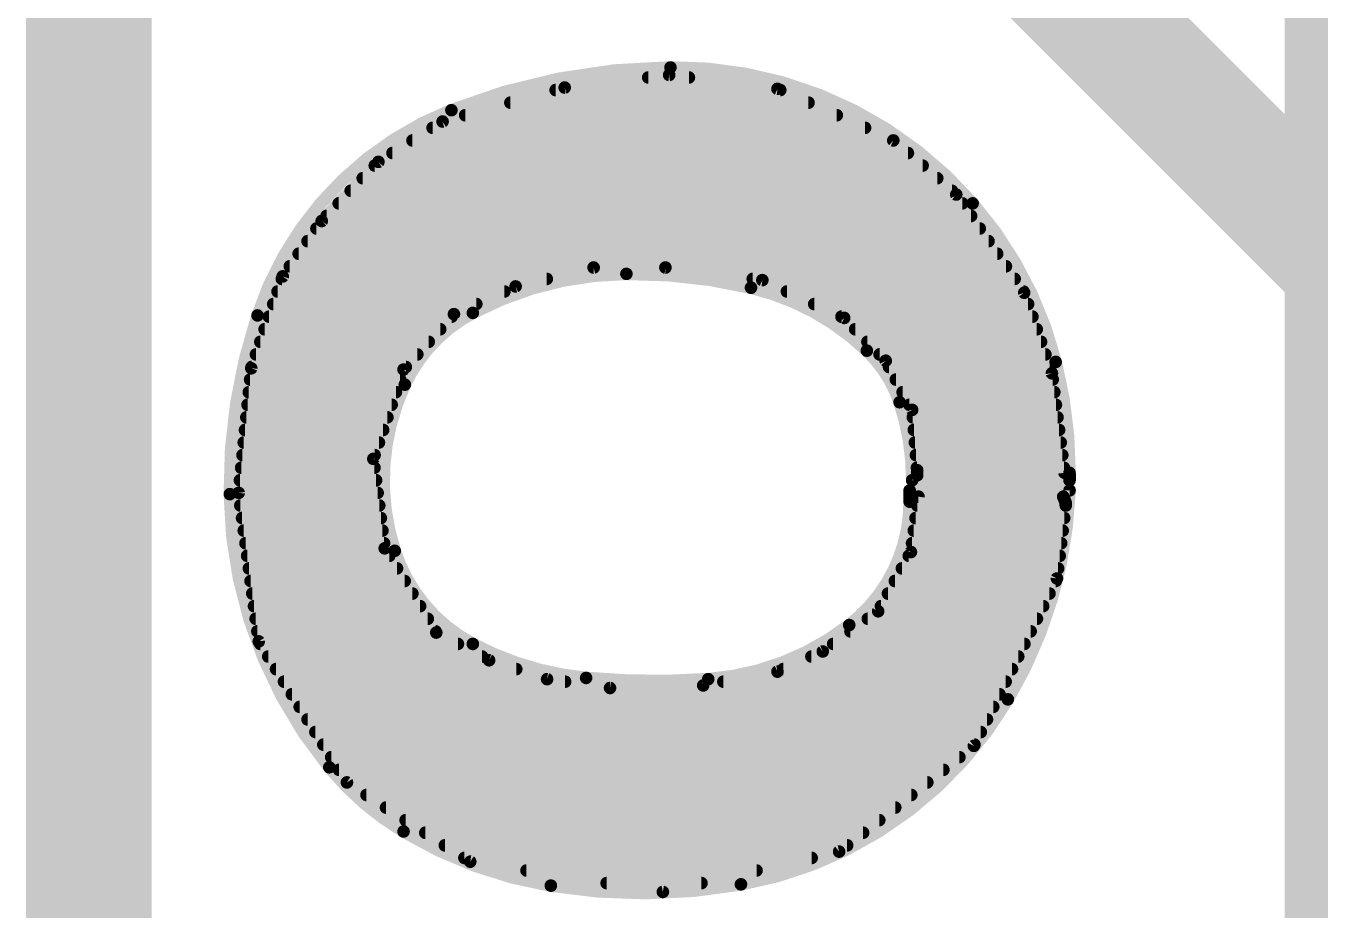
# Model space of a CAD drawing. Extents: x 0 to 108, y -13 to 32.
# Drawn here: x 13.843 to 16.454, y 20.418 to 22.202 of the extents above; entities that cross this region are included whole.
import ezdxf

# ---------------------------------------------------------------- set-up
doc = ezdxf.new("R2010")
doc.units = 0
for name, color, linetype in [('1', 12, 'CONTINUOUS'), ('16', 132, 'CONTINUOUS'), ('22', 40, 'CONTINUOUS')]:
    doc.layers.add(name, color=color, linetype=linetype)

msp = doc.modelspace()

# ---------------------------------------------------------------- linework, layer by layer
at = {"layer": '1', "const_width": 0.254}
msp.add_lwpolyline([(15.494, 22.733), (17.907, 20.32)], dxfattribs=at)
at = {"layer": '16', "const_width": 0.254}
for points in [[(13.97, 14.859), (13.97, 29.21)], [(16.51, 14.732), (16.51, 29.21)]]:
    msp.add_lwpolyline(points, dxfattribs=at)
at = {"layer": '22'}
for points, const_width in [([(15.1435, 22.1183, 0.092), (14.7015, 22.032)], 0.0254), ([(15.7531, 21.844, 0.2195), (15.1435, 22.1183)], 0.0254), ([(15.1434, 22.1246, 1), (15.1436, 22.112)], 0.0127), ([(15.1436, 22.112, 1), (15.1434, 22.1246)], 0.0127), ([(15.0986, 22.1044, 1), (15.0986, 22.0917)], 0.0127), ([(15.1417, 22.1094, 1), (15.1401, 22.0968)], 0.0127), ([(15.1417, 22.0968, 1), (15.1401, 22.1094)], 0.0127), ([(15.1807, 22.0917, 1), (15.1807, 22.1044)], 0.0127), ([(14.9118, 22.079, 1), (14.9118, 22.0663)], 0.0127), ([(14.9293, 22.084, 1), (14.9309, 22.0714)], 0.0127), ([(14.9318, 22.0716, 1), (14.9284, 22.0838)], 0.0127), ([(15.362, 22.0809, 1), (15.3568, 22.0693)], 0.0127), ([(15.3586, 22.0688, 1), (15.3602, 22.0814)], 0.0127), ([(15.365, 22.0663, 1), (15.365, 22.079)], 0.0127), ([(14.7015, 22.032, 0.2224), (14.3104, 21.6179)], 0.0254), ([(14.6992, 22.0379, 1), (14.7038, 22.0261)], 0.0127), ([(14.7038, 22.0261, 1), (14.6992, 22.0379)], 0.0127), ([(14.8206, 22.0536, 1), (14.8206, 22.0408)], 0.0127), ([(15.422, 22.0408, 1), (15.422, 22.0536)], 0.0127), ([(14.682, 22.0152, 1), (14.6854, 22.003)], 0.0127), ([(14.6871, 22.0037, 1), (14.6803, 22.0145)], 0.0127), ([(14.7293, 22.0282, 1), (14.7293, 22.0155)], 0.0127), ([(15.4791, 22.0155, 1), (15.4791, 22.0282)], 0.0127), ([(14.6635, 22.0028, 1), (14.6635, 21.9901)], 0.0127), ([(15.5361, 21.9901, 1), (15.5361, 22.0028)], 0.0127), ([(14.623, 21.9774, 1), (14.623, 21.9646)], 0.0127), ([(15.5972, 21.9758, 1), (15.589, 21.9662)], 0.0127), ([(15.5905, 21.9652, 1), (15.5957, 21.9768)], 0.0127), ([(15.5931, 21.9646, 1), (15.5931, 21.9774)], 0.0127), ([(14.5508, 21.9332, 1), (14.5576, 21.9224)], 0.0127), ([(14.5588, 21.9234, 1), (14.5496, 21.9322)], 0.0127), ([(14.5826, 21.952, 1), (14.5826, 21.9393)], 0.0127), ([(15.6226, 21.9393, 1), (15.6226, 21.952)], 0.0127), ([(14.5469, 21.9266, 1), (14.5469, 21.9139)], 0.0127), ([(15.6522, 21.9139, 1), (15.6522, 21.9266)], 0.0127), ([(14.5226, 21.9012, 1), (14.5226, 21.8884)], 0.0127), ([(15.6817, 21.8884, 1), (15.6817, 21.9012)], 0.0127), ([(14.474, 21.8504, 1), (14.474, 21.8377)], 0.0127), ([(14.4983, 21.8758, 1), (14.4983, 21.8631)], 0.0127), ([(15.7113, 21.8631, 1), (15.7113, 21.8758)], 0.0127), ([(15.7253, 21.8654, 1), (15.7149, 21.8582)], 0.0127), ([(15.716, 21.857, 1), (15.7242, 21.8666)], 0.0127), ([(15.7324, 21.8377, 1), (15.7324, 21.8504)], 0.0127), ([(15.9207, 21.524, 0.1172), (15.7531, 21.844)], 0.0254), ([(15.7579, 21.8482, 1), (15.7483, 21.8398)], 0.0127), ([(14.4497, 21.825, 1), (14.4497, 21.8122)], 0.0127), ([(15.7483, 21.8398, 1), (15.7579, 21.8482)], 0.0127), ([(15.75, 21.8122, 1), (15.75, 21.825)], 0.0127), ([(14.4292, 21.7996, 1), (14.4292, 21.7869)], 0.0127), ([(14.4353, 21.8128, 1), (14.4445, 21.804)], 0.0127), ([(14.4451, 21.8047, 1), (14.4347, 21.8121)], 0.0127), ([(15.7676, 21.7869, 1), (15.7676, 21.7996)], 0.0127), ([(14.4113, 21.7742, 1), (14.4113, 21.7614)], 0.0127), ([(15.7852, 21.7614, 1), (15.7852, 21.7742)], 0.0127), ([(14.3934, 21.7488, 1), (14.3934, 21.736)], 0.0127), ([(15.8027, 21.736, 1), (15.8027, 21.7488)], 0.0127), ([(14.3755, 21.7234, 1), (14.3755, 21.7107)], 0.0127), ([(14.9885, 21.7209, 1), (14.9885, 21.7081)], 0.0127), ([(14.99, 21.7083, 1), (14.987, 21.7207)], 0.0127), ([(15.1341, 21.7208, 1), (15.1325, 21.7082)], 0.0127), ([(15.1333, 21.7081, 1), (15.1333, 21.7209)], 0.0127), ([(15.8203, 21.7107, 1), (15.8203, 21.7234)], 0.0127), ([(14.3595, 21.698, 1), (14.3595, 21.6852)], 0.0127), ([(14.356, 21.7004, 1), (14.3664, 21.693)], 0.0127), ([(14.3672, 21.6946, 1), (14.3552, 21.6988)], 0.0127), ([(15.0546, 21.7018, 0.1204), (14.7447, 21.623)], 0.0254), ([(14.8939, 21.6852, 1), (14.8939, 21.698)], 0.0127), ([(15.306, 21.6738, 0.0602), (15.0546, 21.7018)], 0.0254), ([(15.0545, 21.7081, 1), (15.0547, 21.6955)], 0.0127), ([(15.0547, 21.6955, 1), (15.0545, 21.7081)], 0.0127), ([(15.3096, 21.698, 1), (15.3096, 21.6852)], 0.0127), ([(15.3316, 21.6949, 1), (15.3262, 21.6833)], 0.0127), ([(15.3281, 21.6828, 1), (15.3297, 21.6954)], 0.0127), ([(15.8379, 21.6852, 1), (15.8379, 21.698)], 0.0127), ([(14.3508, 21.6726, 1), (14.3508, 21.6598)], 0.0127), ([(14.8084, 21.6598, 1), (14.8084, 21.6726)], 0.0127), ([(14.8296, 21.6826, 1), (14.8326, 21.6702)], 0.0127), ([(14.8337, 21.6706, 1), (14.8285, 21.6822)], 0.0127), ([(15.5397, 21.5468, 0.1342), (15.306, 21.6738)], 0.0254), ([(15.3075, 21.68, 1), (15.3045, 21.6676)], 0.0127), ([(15.3045, 21.6676, 1), (15.3075, 21.68)], 0.0127), ([(15.3785, 21.6726, 1), (15.3785, 21.6598)], 0.0127), ([(15.8632, 21.6658, 1), (15.8512, 21.6616)], 0.0127), ([(15.852, 21.6601, 1), (15.8624, 21.6673)], 0.0127), ([(15.8555, 21.6598, 1), (15.8555, 21.6726)], 0.0127), ([(14.3421, 21.6472, 1), (14.3421, 21.6345)], 0.0127), ([(14.7518, 21.6345, 1), (14.7518, 21.6472)], 0.0127), ([(15.4336, 21.6472, 1), (15.4336, 21.6345)], 0.0127), ([(15.8651, 21.6345, 1), (15.8651, 21.6472)], 0.0127), ([(14.3104, 21.6179, 0.083), (14.2545, 21.2573)], 0.0254), ([(14.3044, 21.6199, 1), (14.3164, 21.6159)], 0.0127), ([(14.3164, 21.6159, 1), (14.3044, 21.6199)], 0.0127), ([(14.3334, 21.6218, 1), (14.3334, 21.609)], 0.0127), ([(14.7447, 21.623, 0.1633), (14.6075, 21.4782)], 0.0254), ([(14.704, 21.6263, 1), (14.7092, 21.6147)], 0.0127), ([(14.7113, 21.6162, 1), (14.7019, 21.6248)], 0.0127), ([(14.702, 21.609, 1), (14.702, 21.6218)], 0.0127), ([(14.7417, 21.6286, 1), (14.7477, 21.6174)], 0.0127), ([(14.7477, 21.6174, 1), (14.7417, 21.6286)], 0.0127), ([(15.4886, 21.6218, 1), (15.4886, 21.609)], 0.0127), ([(15.4986, 21.6173, 1), (15.4894, 21.6085)], 0.0127), ([(15.4913, 21.6071, 1), (15.4967, 21.6187)], 0.0127), ([(15.8738, 21.609, 1), (15.8738, 21.6218)], 0.0127), ([(14.3247, 21.5964, 1), (14.3247, 21.5836)], 0.0127), ([(14.6789, 21.5836, 1), (14.6789, 21.5964)], 0.0127), ([(15.5162, 21.5964, 1), (15.5162, 21.5836)], 0.0127), ([(15.8825, 21.5836, 1), (15.8825, 21.5964)], 0.0127), ([(14.316, 21.571, 1), (14.316, 21.5583)], 0.0127), ([(14.6558, 21.5583, 1), (14.6558, 21.571)], 0.0127), ([(15.5408, 21.571, 1), (15.5408, 21.5583)], 0.0127), ([(15.8913, 21.5583, 1), (15.8913, 21.571)], 0.0127), ([(14.3073, 21.5456, 1), (14.3073, 21.5328)], 0.0127), ([(14.6327, 21.5328, 1), (14.6327, 21.5456)], 0.0127), ([(15.6058, 21.4427, 0.1209), (15.5397, 21.5468)], 0.0254), ([(15.5441, 21.5514, 1), (15.5353, 21.5422)], 0.0127), ([(15.5353, 21.5422, 1), (15.5441, 21.5514)], 0.0127), ([(15.5655, 21.5456, 1), (15.5655, 21.5328)], 0.0127), ([(15.9, 21.5328, 1), (15.9, 21.5456)], 0.0127), ([(14.2917, 21.5134, 1), (14.3037, 21.5092)], 0.0127), ([(14.304, 21.5107, 1), (14.2914, 21.5119)], 0.0127), ([(14.2986, 21.5202, 1), (14.2986, 21.5074)], 0.0127), ([(14.6003, 21.513, 1), (14.6097, 21.5044)], 0.0127), ([(14.611, 21.5067, 1), (14.599, 21.5107)], 0.0127), ([(14.6096, 21.5074, 1), (14.6096, 21.5202)], 0.0127), ([(15.5834, 21.5295, 1), (15.5722, 21.5235)], 0.0127), ([(15.5732, 21.5221, 1), (15.5824, 21.5309)], 0.0127), ([(15.5846, 21.5202, 1), (15.5846, 21.5074)], 0.0127), ([(15.9087, 21.5074, 1), (15.9087, 21.5202)], 0.0127), ([(15.9269, 21.5256, 1), (15.9145, 21.5224)], 0.0127), ([(15.9487, 21.3004, 0.0624), (15.9207, 21.524)], 0.0254), ([(15.9145, 21.5224, 1), (15.9269, 21.5256)], 0.0127), ([(14.2954, 21.4948, 1), (14.2954, 21.4821)], 0.0127), ([(14.6075, 21.4782, 0.1897), (14.5872, 21.143)], 0.0254), ([(14.5981, 21.4821, 1), (14.5981, 21.4948)], 0.0127), ([(14.6133, 21.4755, 1), (14.6017, 21.4809)], 0.0127), ([(15.5983, 21.4948, 1), (15.5983, 21.4821)], 0.0127), ([(15.9194, 21.5019, 1), (15.9068, 21.5003)], 0.0127), ([(15.9071, 21.499, 1), (15.9191, 21.5032)], 0.0127), ([(15.9147, 21.4821, 1), (15.9147, 21.4948)], 0.0127), ([(14.2928, 21.4694, 1), (14.2928, 21.4566)], 0.0127), ([(14.5895, 21.4566, 1), (14.5895, 21.4694)], 0.0127), ([(14.6017, 21.4809, 1), (14.6133, 21.4755)], 0.0127), ([(15.612, 21.4694, 1), (15.612, 21.4566)], 0.0127), ([(15.9179, 21.4566, 1), (15.9179, 21.4694)], 0.0127), ([(14.2903, 21.444, 1), (14.2903, 21.4312)], 0.0127), ([(14.5809, 21.4312, 1), (14.5809, 21.444)], 0.0127), ([(15.6312, 21.2852, 0.0828), (15.6058, 21.4427)], 0.0254), ([(15.6118, 21.4447, 1), (15.5998, 21.4407)], 0.0127), ([(15.5998, 21.4407, 1), (15.6118, 21.4447)], 0.0127), ([(15.6257, 21.444, 1), (15.6257, 21.4312)], 0.0127), ([(15.6375, 21.4279, 1), (15.6249, 21.4269)], 0.0127), ([(15.9211, 21.4312, 1), (15.9211, 21.444)], 0.0127), ([(14.2877, 21.4186, 1), (14.2877, 21.4059)], 0.0127), ([(14.5724, 21.4059, 1), (14.5724, 21.4186)], 0.0127), ([(15.6256, 21.4244, 1), (15.6368, 21.4304)], 0.0127), ([(15.6325, 21.4186, 1), (15.6325, 21.4059)], 0.0127), ([(15.9244, 21.4059, 1), (15.9244, 21.4186)], 0.0127), ([(14.2851, 21.3932, 1), (14.2851, 21.3804)], 0.0127), ([(14.5638, 21.3804, 1), (14.5638, 21.3932)], 0.0127), ([(15.6346, 21.3932, 1), (15.6346, 21.3804)], 0.0127), ([(15.9276, 21.3804, 1), (15.9276, 21.3932)], 0.0127), ([(14.2826, 21.3678, 1), (14.2826, 21.355)], 0.0127), ([(14.5552, 21.355, 1), (14.5552, 21.3678)], 0.0127), ([(15.6367, 21.3678, 1), (15.6367, 21.355)], 0.0127), ([(15.9308, 21.355, 1), (15.9308, 21.3678)], 0.0127), ([(14.28, 21.3424, 1), (14.28, 21.3297)], 0.0127), ([(14.5503, 21.3292, 1), (14.5377, 21.3276)], 0.0127), ([(14.538, 21.3304, 1), (14.55, 21.3264)], 0.0127), ([(14.5466, 21.3297, 1), (14.5466, 21.3424)], 0.0127), ([(15.6388, 21.3424, 1), (15.6388, 21.3297)], 0.0127), ([(15.934, 21.3297, 1), (15.934, 21.3424)], 0.0127), ([(14.2774, 21.317, 1), (14.2774, 21.3042)], 0.0127), ([(14.5463, 21.3042, 1), (14.5463, 21.317)], 0.0127), ([(15.6409, 21.317, 1), (15.6409, 21.3042)], 0.0127), ([(15.6477, 21.3055, 1), (15.635, 21.3055)], 0.0127), ([(15.6412, 21.3017, 1), (15.6414, 21.2891)], 0.0127), ([(15.635, 21.305, 1), (15.6476, 21.306)], 0.0127), ([(15.9372, 21.3042, 1), (15.9372, 21.317)], 0.0127), ([(15.9386, 21.2941, 1), (15.9384, 21.3067)], 0.0127), ([(15.955, 21.3004, 1), (15.9424, 21.3004)], 0.0127), ([(14.2749, 21.2916, 1), (14.2749, 21.2788)], 0.0127), ([(14.5495, 21.2788, 1), (14.5495, 21.2916)], 0.0127), ([(15.6312, 21.2916, 1), (15.6312, 21.2788)], 0.0127), ([(15.6249, 21.2852, 1), (15.6375, 21.2852)], 0.0127), ([(15.635, 21.2954, 1), (15.6477, 21.2954)], 0.0127), ([(15.9322, 21.2996, 1), (15.9448, 21.3012)], 0.0127), ([(15.9424, 21.3004, 1), (15.955, 21.3004)], 0.0127), ([(15.9424, 21.2852, 1), (15.955, 21.2852)], 0.0127), ([(15.9487, 21.2788, 1), (15.9487, 21.2916)], 0.0127), ([(14.2545, 21.2573, 0.1703), (14.4551, 20.7061)], 0.0254), ([(14.2608, 21.2574, 1), (14.2482, 21.2572)], 0.0127), ([(14.2482, 21.2572, 1), (14.2608, 21.2574)], 0.0127), ([(14.2723, 21.2662, 1), (14.2723, 21.2535)], 0.0127), ([(14.2786, 21.2607, 1), (14.266, 21.2589)], 0.0127), ([(14.266, 21.2604, 1), (14.2786, 21.2592)], 0.0127), ([(14.5527, 21.2535, 1), (14.5527, 21.2662)], 0.0127), ([(15.6261, 21.2713, 1), (15.6261, 21.2585)], 0.0127), ([(15.6325, 21.2649, 1), (15.6198, 21.2649)], 0.0127), ([(15.6439, 21.2586, 1), (15.6439, 21.2459)], 0.0127), ([(15.6502, 21.2513, 1), (15.6376, 21.2531)], 0.0127), ([(15.8242, 20.8432, 0.1246), (15.9487, 21.2649)], 0.0254), ([(15.9419, 21.2545, 1), (15.9301, 21.2499)], 0.0127), ([(15.936, 21.2459, 1), (15.936, 21.2586)], 0.0127), ([(15.955, 21.2647, 1), (15.9424, 21.2651)], 0.0127), ([(15.9487, 21.2585, 1), (15.9487, 21.2713)], 0.0127), ([(14.2757, 21.2408, 1), (14.2757, 21.228)], 0.0127), ([(14.5559, 21.228, 1), (14.5559, 21.2408)], 0.0127), ([(15.5042, 20.9931, 0.2316), (15.6261, 21.242)], 0.0254), ([(15.6198, 21.242, 1), (15.6325, 21.242)], 0.0127), ([(15.6324, 21.242, 1), (15.6198, 21.242)], 0.0127), ([(15.6415, 21.2408, 1), (15.6415, 21.228)], 0.0127), ([(15.9473, 21.2336, 1), (15.9347, 21.2352)], 0.0127), ([(15.9474, 21.2395, 1), (15.9347, 21.2395)], 0.0127), ([(15.9347, 21.2344, 1), (15.9474, 21.2344)], 0.0127), ([(15.9351, 21.2372, 1), (15.9469, 21.2418)], 0.0127), ([(15.941, 21.228, 1), (15.941, 21.2408)], 0.0127), ([(14.2792, 21.2154, 1), (14.2792, 21.2026)], 0.0127), ([(14.5592, 21.2026, 1), (14.5592, 21.2154)], 0.0127), ([(15.638, 21.2154, 1), (15.638, 21.2026)], 0.0127), ([(15.9379, 21.2026, 1), (15.9379, 21.2154)], 0.0127), ([(14.2826, 21.19, 1), (14.2826, 21.1773)], 0.0127), ([(14.5624, 21.1773, 1), (14.5624, 21.19)], 0.0127), ([(15.6345, 21.19, 1), (15.6345, 21.1773)], 0.0127), ([(15.9349, 21.1773, 1), (15.9349, 21.19)], 0.0127), ([(14.2861, 21.1646, 1), (14.2861, 21.1518)], 0.0127), ([(14.5723, 21.1513, 1), (14.5615, 21.1447)], 0.0127), ([(14.5606, 21.1472, 1), (14.5732, 21.1488)], 0.0127), ([(14.5656, 21.1518, 1), (14.5656, 21.1646)], 0.0127), ([(14.5872, 21.143, 0.1942), (14.7447, 20.955)], 0.0254), ([(14.5932, 21.145, 1), (14.5812, 21.141)], 0.0127), ([(14.5812, 21.141, 1), (14.5932, 21.145)], 0.0127), ([(15.6342, 21.1373, 1), (15.623, 21.1435)], 0.0127), ([(15.631, 21.1646, 1), (15.631, 21.1518)], 0.0127), ([(15.9318, 21.1518, 1), (15.9318, 21.1646)], 0.0127), ([(14.2895, 21.1392, 1), (14.2895, 21.1264)], 0.0127), ([(14.5762, 21.1264, 1), (14.5762, 21.1392)], 0.0127), ([(15.6244, 21.1392, 1), (15.6244, 21.1264)], 0.0127), ([(15.6223, 21.1413, 1), (15.6349, 21.1395)], 0.0127), ([(15.9288, 21.1264, 1), (15.9288, 21.1392)], 0.0127), ([(14.2929, 21.1138, 1), (14.2929, 21.1011)], 0.0127), ([(14.5918, 21.1011, 1), (14.5918, 21.1138)], 0.0127), ([(15.6104, 21.1138, 1), (15.6104, 21.1011)], 0.0127), ([(15.929, 21.0843, 1), (15.9176, 21.0899)], 0.0127), ([(15.9257, 21.1011, 1), (15.9257, 21.1138)], 0.0127), ([(14.2964, 21.0884, 1), (14.2964, 21.0756)], 0.0127), ([(14.6073, 21.0756, 1), (14.6073, 21.0884)], 0.0127), ([(15.5963, 21.0884, 1), (15.5963, 21.0756)], 0.0127), ([(15.917, 21.0879, 1), (15.9296, 21.0863)], 0.0127), ([(15.9208, 21.0756, 1), (15.9208, 21.0884)], 0.0127), ([(14.2998, 21.063, 1), (14.2998, 21.0502)], 0.0127), ([(14.6228, 21.0502, 1), (14.6228, 21.063)], 0.0127), ([(15.5823, 21.063, 1), (15.5823, 21.0502)], 0.0127), ([(15.9082, 21.0502, 1), (15.9082, 21.063)], 0.0127), ([(14.3033, 21.0376, 1), (14.3033, 21.0249)], 0.0127), ([(14.6384, 21.0249, 1), (14.6384, 21.0376)], 0.0127), ([(15.557, 21.0241, 1), (15.5682, 21.0179)], 0.0127), ([(15.5663, 21.0159, 1), (15.5589, 21.0261)], 0.0127), ([(15.5682, 21.0376, 1), (15.5682, 21.0249)], 0.0127), ([(15.8955, 21.0249, 1), (15.8955, 21.0376)], 0.0127), ([(14.3067, 21.0122, 1), (14.3067, 20.9994)], 0.0127), ([(14.6539, 20.9994, 1), (14.6539, 21.0122)], 0.0127), ([(15.2197, 20.8839, 0.1478), (15.5042, 20.9931)], 0.0254), ([(15.5003, 20.9981, 1), (15.5081, 20.9881)], 0.0127), ([(15.5081, 20.9881, 1), (15.5003, 20.9981)], 0.0127), ([(15.5417, 21.0122, 1), (15.5417, 20.9994)], 0.0127), ([(15.8829, 20.9994, 1), (15.8829, 21.0122)], 0.0127), ([(14.3101, 20.9868, 1), (14.3101, 20.974)], 0.0127), ([(14.3183, 20.9635, 1), (14.3075, 20.9567)], 0.0127), ([(14.6739, 20.9835, 1), (14.6681, 20.9723)], 0.0127), ([(14.6656, 20.9746, 1), (14.6764, 20.9812)], 0.0127), ([(14.6695, 20.974, 1), (14.6695, 20.9868)], 0.0127), ([(15.5067, 20.9868, 1), (15.5067, 20.974)], 0.0127), ([(15.8703, 20.974, 1), (15.8703, 20.9868)], 0.0127), ([(14.3066, 20.9592, 1), (14.3192, 20.961)], 0.0127), ([(14.3161, 20.9614, 1), (14.3161, 20.9487)], 0.0127), ([(14.332, 20.936, 1), (14.332, 20.9232)], 0.0127), ([(14.7147, 20.9487, 1), (14.7147, 20.9614)], 0.0127), ([(14.7447, 20.955, 0.0995), (14.9733, 20.8864)], 0.0254), ([(14.7477, 20.9606, 1), (14.7417, 20.9494)], 0.0127), ([(14.7417, 20.9494, 1), (14.7477, 20.9606)], 0.0127), ([(14.7632, 20.9232, 1), (14.7632, 20.936)], 0.0127), ([(15.4279, 20.936, 1), (15.4279, 20.9232)], 0.0127), ([(15.4471, 20.9449, 1), (15.4545, 20.9347)], 0.0127), ([(15.4534, 20.934, 1), (15.4482, 20.9456)], 0.0127), ([(15.4717, 20.9614, 1), (15.4717, 20.9487)], 0.0127), ([(15.8451, 20.9232, 1), (15.8451, 20.936)], 0.0127), ([(15.8577, 20.9487, 1), (15.8577, 20.9614)], 0.0127), ([(14.3478, 20.9106, 1), (14.3478, 20.8978)], 0.0127), ([(14.7797, 20.928, 1), (14.7757, 20.916)], 0.0127), ([(14.7748, 20.9164, 1), (14.7806, 20.9276)], 0.0127), ([(14.8323, 20.8978, 1), (14.8323, 20.9106)], 0.0127), ([(15.3709, 20.9106, 1), (15.3709, 20.8978)], 0.0127), ([(15.8325, 20.8978, 1), (15.8325, 20.9106)], 0.0127), ([(14.3637, 20.8852, 1), (14.3637, 20.8725)], 0.0127), ([(14.8955, 20.8902, 1), (14.8937, 20.8776)], 0.0127), ([(14.8926, 20.8779, 1), (14.8966, 20.8899)], 0.0127), ([(14.931, 20.8725, 1), (14.931, 20.8852)], 0.0127), ([(14.9733, 20.8864, 0.0416), (15.2197, 20.8839)], 0.0254), ([(14.9739, 20.8927, 1), (14.9727, 20.8801)], 0.0127), ([(14.9727, 20.8801, 1), (14.9739, 20.8927)], 0.0127), ([(15.2192, 20.8902, 1), (15.2202, 20.8776)], 0.0127), ([(15.2202, 20.8776, 1), (15.2192, 20.8902)], 0.0127), ([(15.2503, 20.8852, 1), (15.2503, 20.8725)], 0.0127), ([(15.3568, 20.9049, 1), (15.362, 20.8933)], 0.0127), ([(15.3606, 20.8929, 1), (15.3582, 20.9053)], 0.0127), ([(15.8199, 20.8725, 1), (15.8199, 20.8852)], 0.0127), ([(14.3796, 20.8598, 1), (14.3796, 20.847)], 0.0127), ([(15.0214, 20.8724, 1), (15.0218, 20.8598)], 0.0127), ([(15.0207, 20.8598, 1), (15.0225, 20.8724)], 0.0127), ([(15.2083, 20.8774, 1), (15.2107, 20.865)], 0.0127), ([(15.2097, 20.8649, 1), (15.2093, 20.8775)], 0.0127), ([(15.8073, 20.847, 1), (15.8073, 20.8598)], 0.0127), ([(14.3955, 20.8344, 1), (14.3955, 20.8216)], 0.0127), ([(15.2857, 20.4699, 0.2183), (15.8242, 20.8432)], 0.0254), ([(15.7947, 20.8216, 1), (15.7947, 20.8344)], 0.0127), ([(15.8187, 20.8464, 1), (15.8297, 20.84)], 0.0127), ([(15.8297, 20.84, 1), (15.8187, 20.8464)], 0.0127), ([(14.4113, 20.809, 1), (14.4113, 20.7963)], 0.0127), ([(15.7821, 20.7963, 1), (15.7821, 20.809)], 0.0127), ([(14.4272, 20.7836, 1), (14.4272, 20.7708)], 0.0127), ([(15.7695, 20.7708, 1), (15.7695, 20.7836)], 0.0127), ([(14.4431, 20.7582, 1), (14.4431, 20.7454)], 0.0127), ([(15.7595, 20.7443, 1), (15.7517, 20.7543)], 0.0127), ([(15.7568, 20.7454, 1), (15.7568, 20.7582)], 0.0127), ([(14.459, 20.7328, 1), (14.459, 20.7201)], 0.0127), ([(15.7264, 20.7201, 1), (15.7264, 20.7328)], 0.0127), ([(15.7499, 20.7521, 1), (15.7613, 20.7465)], 0.0127), ([(14.4551, 20.7061, 0.0859), (14.605, 20.5765)], 0.0254), ([(14.46, 20.7101, 1), (14.4502, 20.7021)], 0.0127), ([(14.4502, 20.7021, 1), (14.46, 20.7101)], 0.0127), ([(14.4748, 20.7074, 1), (14.4748, 20.6946)], 0.0127), ([(15.6941, 20.6946, 1), (15.6941, 20.7074)], 0.0127), ([(14.4907, 20.682, 1), (14.4907, 20.6692)], 0.0127), ([(14.4941, 20.6809, 1), (14.4873, 20.6703)], 0.0127), ([(14.4853, 20.6722, 1), (14.4961, 20.679)], 0.0127), ([(15.6617, 20.6692, 1), (15.6617, 20.682)], 0.0127), ([(14.5302, 20.6566, 1), (14.5302, 20.6439)], 0.0127), ([(15.6294, 20.6439, 1), (15.6294, 20.6566)], 0.0127), ([(14.5697, 20.6312, 1), (14.5697, 20.6184)], 0.0127), ([(15.597, 20.6184, 1), (15.597, 20.6312)], 0.0127), ([(14.6092, 20.6058, 1), (14.6092, 20.593)], 0.0127), ([(15.5647, 20.593, 1), (15.5647, 20.6058)], 0.0127), ([(14.605, 20.5765, 0.0949), (14.9022, 20.4673)], 0.0254), ([(14.6083, 20.5819, 1), (14.6017, 20.5711)], 0.0127), ([(14.6017, 20.5711, 1), (14.6083, 20.5819)], 0.0127), ([(14.6488, 20.5804, 1), (14.6488, 20.5677)], 0.0127), ([(15.5323, 20.5677, 1), (15.5323, 20.5804)], 0.0127), ([(14.6883, 20.555, 1), (14.6883, 20.5422)], 0.0127), ([(15.5, 20.5422, 1), (15.5, 20.555)], 0.0127), ([(14.7278, 20.5296, 1), (14.7278, 20.5168)], 0.0127), ([(14.7406, 20.5219, 1), (14.7386, 20.5093)], 0.0127), ([(14.7362, 20.5103, 1), (14.743, 20.5209)], 0.0127), ([(15.4283, 20.5168, 1), (15.4283, 20.5296)], 0.0127), ([(15.4799, 20.5409, 1), (15.4877, 20.5309)], 0.0127), ([(15.4852, 20.5297, 1), (15.4824, 20.5421)], 0.0127), ([(14.853, 20.5042, 1), (14.853, 20.4915)], 0.0127), ([(15.3172, 20.4915, 1), (15.3172, 20.5042)], 0.0127), ([(14.9022, 20.4673, 0.0851), (15.2857, 20.4699)], 0.0254), ([(14.9032, 20.4736, 1), (14.9012, 20.461)], 0.0127), ([(14.9012, 20.461, 1), (14.9032, 20.4736)], 0.0127), ([(15.0148, 20.4788, 1), (15.0148, 20.466)], 0.0127), ([(15.2061, 20.466, 1), (15.2061, 20.4788)], 0.0127), ([(15.2846, 20.4762, 1), (15.2868, 20.4636)], 0.0127), ([(15.2868, 20.4636, 1), (15.2846, 20.4762)], 0.0127), ([(15.1268, 20.4608, 1), (15.1296, 20.4484)], 0.0127), ([(15.1272, 20.4483, 1), (15.1292, 20.4609)], 0.0127)]:
    msp.add_lwpolyline(points, format="xyb", dxfattribs=dict(at, const_width=const_width))
at = {"layer": '22', "const_width": 0.0254}
for points in [[(15.1409, 22.1031), (14.9301, 22.0777)], [(15.0986, 22.098), (15.1807, 22.098)], [(15.3594, 22.0751), (15.1409, 22.1031)], [(14.9301, 22.0777), (14.6837, 22.0091)], [(14.9118, 22.0726), (15.365, 22.0726)], [(15.5931, 21.971), (15.3594, 22.0751)], [(14.8206, 22.0472), (15.422, 22.0472)], [(14.6837, 22.0091), (14.5542, 21.9278)], [(14.7293, 22.0218), (15.4791, 22.0218)], [(14.6635, 21.9964), (15.5361, 21.9964)], [(14.623, 21.971), (15.5931, 21.971)], [(15.7201, 21.8618), (15.5931, 21.971)], [(14.5542, 21.9278), (14.4399, 21.8084)], [(14.5826, 21.9456), (15.6226, 21.9456)], [(14.5469, 21.9202), (15.6522, 21.9202)], [(14.5226, 21.8948), (15.6817, 21.8948)], [(14.474, 21.844), (15.7324, 21.844)], [(14.4983, 21.8694), (15.7113, 21.8694)], [(15.8572, 21.6637), (15.7201, 21.8618)], [(14.4497, 21.8186), (15.75, 21.8186)], [(14.4399, 21.8084), (14.3612, 21.6967)], [(14.4292, 21.7932), (15.7676, 21.7932)], [(14.4113, 21.7678), (15.7852, 21.7678)], [(14.3934, 21.7424), (15.8027, 21.7424)], [(14.3755, 21.717), (15.8203, 21.717)], [(14.8311, 21.6764), (14.9885, 21.7145)], [(14.9885, 21.7145), (15.1333, 21.7145)], [(15.1333, 21.7145), (15.3289, 21.6891)], [(14.3612, 21.6967), (14.2977, 21.5113)], [(14.3595, 21.6916), (14.8939, 21.6916)], [(15.3096, 21.6916), (15.8379, 21.6916)], [(15.3289, 21.6891), (15.494, 21.6129)], [(14.3508, 21.6662), (14.8084, 21.6662)], [(14.7066, 21.6205), (14.8311, 21.6764)], [(15.3785, 21.6662), (15.8555, 21.6662)], [(15.9131, 21.5011), (15.8572, 21.6637)], [(14.3421, 21.6408), (14.7518, 21.6408)], [(15.4336, 21.6408), (15.8651, 21.6408)], [(14.3334, 21.6154), (14.702, 21.6154)], [(14.605, 21.5087), (14.7066, 21.6205)], [(15.4886, 21.6154), (15.8738, 21.6154)], [(15.494, 21.6129), (15.5778, 21.5265)], [(14.3247, 21.59), (14.6789, 21.59)], [(15.5162, 21.59), (15.8825, 21.59)], [(14.316, 21.5646), (14.6558, 21.5646)], [(15.5408, 21.5646), (15.8913, 21.5646)], [(14.3073, 21.5392), (14.6327, 21.5392)], [(15.5655, 21.5392), (15.9, 21.5392)], [(14.2977, 21.5113), (14.2723, 21.2598)], [(14.2986, 21.5138), (14.6096, 21.5138)], [(14.544, 21.3284), (14.605, 21.5087)], [(15.5778, 21.5265), (15.6312, 21.4274)], [(15.5846, 21.5138), (15.9087, 21.5138)], [(14.2954, 21.4884), (14.5981, 21.4884)], [(15.5983, 21.4884), (15.9147, 21.4884)], [(15.9385, 21.3004), (15.9131, 21.5011)], [(14.2928, 21.463), (14.5895, 21.463)], [(15.612, 21.463), (15.9179, 21.463)], [(14.2903, 21.4376), (14.5809, 21.4376)], [(15.6257, 21.4376), (15.9211, 21.4376)], [(15.6312, 21.4274), (15.6413, 21.3055)], [(14.2877, 21.4122), (14.5724, 21.4122)], [(15.6325, 21.4122), (15.9244, 21.4122)], [(14.2851, 21.3868), (14.5638, 21.3868)], [(15.6346, 21.3868), (15.9276, 21.3868)], [(14.2826, 21.3614), (14.5552, 21.3614)], [(15.6367, 21.3614), (15.9308, 21.3614)], [(14.28, 21.336), (14.5466, 21.336)], [(14.5669, 21.148), (14.544, 21.3284)], [(15.6388, 21.336), (15.934, 21.336)], [(14.2774, 21.3106), (14.5463, 21.3106)], [(15.6409, 21.3106), (15.9372, 21.3106)], [(15.6413, 21.3055), (15.6413, 21.2954)], [(15.6413, 21.2954), (15.9385, 21.3004)], [(15.9487, 21.2852), (15.9487, 21.3004)], [(14.2749, 21.2852), (14.5495, 21.2852)], [(15.6312, 21.2852), (15.9487, 21.2852)], [(14.2723, 21.2598), (14.3129, 20.9601)], [(14.2723, 21.2598), (14.5527, 21.2598)], [(15.9487, 21.2649), (15.6261, 21.2649)], [(15.6261, 21.2649), (15.6261, 21.242)], [(15.6439, 21.2522), (15.6286, 21.1404)], [(15.936, 21.2522), (15.6439, 21.2522)], [(15.941, 21.2395), (15.936, 21.2522)], [(14.2757, 21.2344), (14.5559, 21.2344)], [(15.6415, 21.2344), (15.941, 21.2344)], [(15.9233, 21.0871), (15.941, 21.2344)], [(15.941, 21.2344), (15.941, 21.2395)], [(14.2792, 21.209), (14.5592, 21.209)], [(15.638, 21.209), (15.9379, 21.209)], [(14.2826, 21.1836), (14.5624, 21.1836)], [(15.6345, 21.1836), (15.9349, 21.1836)], [(14.2861, 21.1582), (14.5656, 21.1582)], [(14.671, 20.9779), (14.5669, 21.148)], [(15.6286, 21.1404), (15.5626, 21.021)], [(15.631, 21.1582), (15.9318, 21.1582)], [(14.2895, 21.1328), (14.5762, 21.1328)], [(15.6244, 21.1328), (15.9288, 21.1328)], [(14.2929, 21.1074), (14.5918, 21.1074)], [(15.6104, 21.1074), (15.9257, 21.1074)], [(15.7556, 20.7493), (15.9233, 21.0871)], [(14.2964, 21.082), (14.6073, 21.082)], [(15.5963, 21.082), (15.9208, 21.082)], [(14.2998, 21.0566), (14.6228, 21.0566)], [(15.5823, 21.0566), (15.9082, 21.0566)], [(14.3033, 21.0312), (14.6384, 21.0312)], [(15.5626, 21.021), (15.4508, 20.9398)], [(15.5682, 21.0312), (15.8955, 21.0312)], [(14.3067, 21.0058), (14.6539, 21.0058)], [(15.5417, 21.0058), (15.8829, 21.0058)], [(14.3101, 20.9804), (14.6695, 20.9804)], [(14.3129, 20.9601), (14.4907, 20.6756)], [(14.7777, 20.922), (14.671, 20.9779)], [(15.5067, 20.9804), (15.8703, 20.9804)], [(14.3161, 20.955), (14.7147, 20.955)], [(14.332, 20.9296), (14.7632, 20.9296)], [(15.4508, 20.9398), (15.3594, 20.8991)], [(15.4279, 20.9296), (15.8451, 20.9296)], [(15.4717, 20.955), (15.8577, 20.955)], [(14.3478, 20.9042), (14.8323, 20.9042)], [(14.8946, 20.8839), (14.7777, 20.922)], [(15.3709, 20.9042), (15.8325, 20.9042)], [(14.3637, 20.8788), (14.931, 20.8788)], [(15.0216, 20.8661), (14.8946, 20.8839)], [(15.3594, 20.8991), (15.2095, 20.8712)], [(15.2503, 20.8788), (15.8199, 20.8788)], [(14.3796, 20.8534), (15.8073, 20.8534)], [(15.2095, 20.8712), (15.0216, 20.8661)], [(14.3955, 20.828), (15.7947, 20.828)], [(14.4113, 20.8026), (15.7821, 20.8026)], [(14.4272, 20.7772), (15.7695, 20.7772)], [(14.4431, 20.7518), (15.7568, 20.7518)], [(15.4838, 20.5359), (15.7556, 20.7493)], [(14.459, 20.7264), (15.7264, 20.7264)], [(14.4748, 20.701), (15.6941, 20.701)], [(14.4907, 20.6756), (14.7396, 20.5156)], [(14.4907, 20.6756), (15.6617, 20.6756)], [(14.5302, 20.6502), (15.6294, 20.6502)], [(14.5697, 20.6248), (15.597, 20.6248)], [(14.6092, 20.5994), (15.5647, 20.5994)], [(14.6488, 20.574), (15.5323, 20.574)], [(14.6883, 20.5486), (15.5, 20.5486)], [(14.7278, 20.5232), (15.4283, 20.5232)], [(14.7396, 20.5156), (15.1282, 20.4546)], [(15.1282, 20.4546), (15.4838, 20.5359)], [(14.853, 20.4978), (15.3172, 20.4978)], [(15.0148, 20.4724), (15.2061, 20.4724)]]:
    msp.add_lwpolyline(points, dxfattribs=at)

doc.saveas('drawing.dxf')
